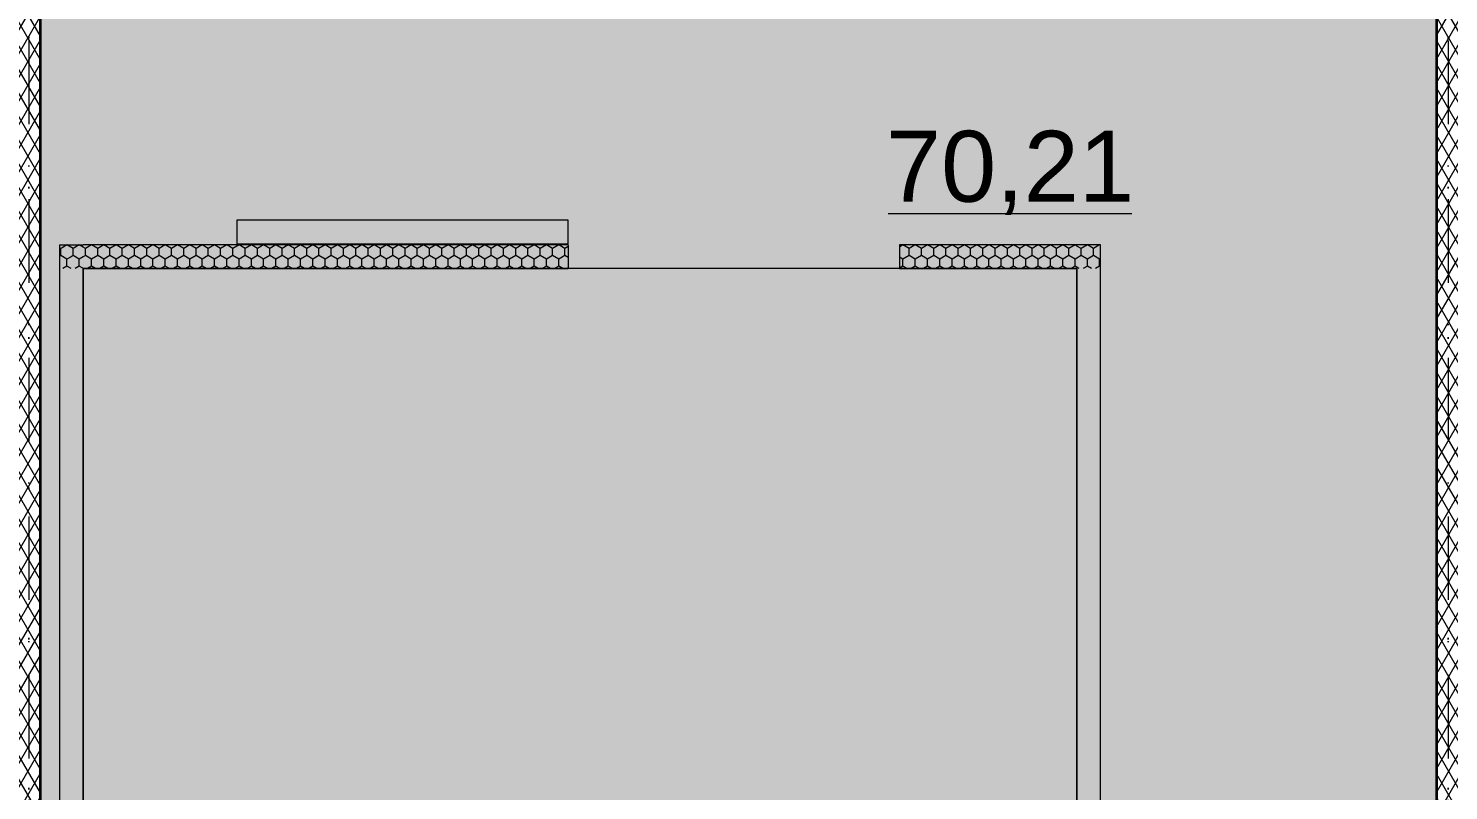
# Model space of a CAD drawing. Header units: millimetres. Extents: x -10605 to 104127, y -15987 to 52426.
# Drawn here: x 21999 to 28001, y 34818 to 38041 of the extents above; entities that cross this region are included whole.
import ezdxf
from ezdxf.enums import TextEntityAlignment as Align

# ---------------------------------------------------------------- set-up
doc = ezdxf.new("R2010")
doc.units = ezdxf.units.MM
doc.header["$MEASUREMENT"] = 0
for name, pattern in [('Dot & Dashed', [670.277762, 352.777767, -176.388884, 0, -141.111112]), ('Крупный пунктир', [634.99999, 0, -634.99999]), ('Штриховая', [300, 200, -100])]:
    doc.linetypes.add(name, pattern=pattern)
for name, color, linetype in [('Двери Archicad', 7, 'Continuous'), ('Зоны', 7, 'Continuous'), ('Зоны морозильные камеры', 7, 'Continuous'), ('Металлический каркас здания', 7, 'Continuous'), ('Морозильные камеры', 7, 'Continuous'), ('Оси', 7, 'Continuous'), ('Стены', 7, 'Continuous')]:
    doc.layers.add(name, color=color, linetype=linetype)
for name, color, linetype, lineweight in [('Двери Archicad_Ном._пера__3', 7, 'Continuous', 0), ('Зоны морозильные камеры_Ном._пера__100', 7, 'Continuous', 9), ('Зоны_Ном._пера__91', 255, 'Continuous', 0), ('Металлический каркас здания_Ном._пера__98', 7, 'Continuous', 25), ('Оси_Ном._пера__200', 7, 'Continuous', 0), ('Паспорта Зон Archicad_Ном._пера__100', 7, 'Continuous', 9), ('Стены _Ном._пера__97', 7, 'Continuous', 35)]:
    doc.layers.add(name, color=color, linetype=linetype, lineweight=lineweight)
for name, color, linetype, lineweight, true_color in [('Двери Archicad_Ном._пера__6', 7, 'Continuous', 13, 0xc23fa3ff), ('Зоны морозильные камеры_Ном._пера__6', 7, 'Continuous', 13, 0xc23fa3ff), ('Морозильные камеры_Ном._пера__6', 7, 'Continuous', 13, 0xc23fa3ff)]:
    doc.layers.add(name, color=color, linetype=linetype, lineweight=lineweight, true_color=true_color)
doc.styles.add('РЎР“Р•РќР•Р\xa0РР\xa0_РЎРўРР›Р¬_1', font='arial.ttf')
pattern_1 = [(90, (0, 0), (-51.961524, 0), [30, -60]), (90, (-25.98, 45), (-51.961524, 0), [30, -60]), (150, (-1e-14, 30), (25.98076, 45), [30, -60]), (150, (-51.96, 30), (25.98076, 45), [30, -60]), (210, (0, 0), (-25.98076, 45), [30, -60]), (210, (-51.96, -2e-14), (-25.98076, 45), [30, -60])]
pattern_2 = [(60, (0, 0), (-43.30127, 25), []), (120, (0, 0), (43.30127, 25), [])]

# ---------------------------------------------------------------- blocks, each defined once
blk = doc.blocks.new('Разгрузочный тамбур_11_25', base_point=(26375.2, 38769.6))
at = {"layer": 'Зоны', "linetype": 'Continuous', "lineweight": 0, "true_color": 0x3f3f3f}
blk.add_hatch(color=250, dxfattribs=at).paths.add_polyline_path([(22050, 28225), (22129.9, 28225), (26530, 28225), (27950, 28225), (27950, 40125), (22050, 40125)])
at = {"layer": 'Паспорта Зон Archicad_Ном._пера__100', "color": 7, "linetype": 'Continuous', "lineweight": 9}
blk.add_line((25632.7, 37258.3), (26662.2, 37258.3), dxfattribs=at)
at = {"layer": 'Паспорта Зон Archicad_Ном._пера__100', "color": 7, "lineweight": 9, "style": 'РЎР“Р•РќР•Р\xa0РР\xa0_РЎРўРР›Р¬_1'}
for tag, p in [('ROOM_NUMBER', (25228.2, 38614.3)), ('ROOM_AREA', (26147.5, 37457.8))]:
    blk.add_attdef(tag, text='', height=300, dxfattribs=at).set_placement(p, align=Align.MIDDLE_CENTER)
blk = doc.blocks.new('Морозильная камера №3_№3_79', base_point=(24258.1, 33075))
at = {"layer": 'Зоны морозильные камеры_Ном._пера__6', "linetype": 'Continuous', "lineweight": 0, "true_color": 0x0f283f}
for points in [[(24229.9, 37025), (25729.9, 37025), (25729.9, 37125), (24229.9, 37125)], [(26430, 37025), (22229.9, 37025), (22229.9, 28325), (26430, 28325)]]:
    blk.add_hatch(color=158, dxfattribs=at).paths.add_polyline_path(points)
at = {"layer": 'Зоны морозильные камеры_Ном._пера__100', "color": 7, "linetype": 'Штриховая', "lineweight": 9, "flags": 128}
blk.add_lwpolyline([(26430, 37025), (22229.9, 37025), (22229.9, 28325), (26430, 28325)], close=True, dxfattribs=at)
at = {"layer": 'Паспорта Зон Archicad_Ном._пера__100', "color": 7, "lineweight": 9, "style": 'РЎР“Р•РќР•Р\xa0РР\xa0_РЎРўРР›Р¬_1'}
for tag, p in [('DUMMY_112', (25313.9, 33250.8)), ('ROOM_NUMBER', (24074.5, 32705.4)), ('ROOM_AREA', (25876.5, 28697.6))]:
    blk.add_attdef(tag, text='', height=300, dxfattribs=at).set_placement(p, align=Align.MIDDLE_CENTER)
blk = doc.blocks.new('Стена_98', base_point=(26530, 37125))
at = {"layer": 'Морозильные камеры', "linetype": 'Continuous', "lineweight": 0, "true_color": 0x000000}
h = blk.add_hatch(dxfattribs=at)
h.set_pattern_fill('Styrofoam_SM_Insulation__3_', color=18, style=0, pattern_type=2)
h.set_pattern_definition(pattern_1)
h.paths.add_polyline_path([(26430, 37125), (26430, 37025), (26530, 37125)])
h = blk.add_hatch(dxfattribs=at)
h.set_pattern_fill('Styrofoam_SM_Insulation__3_', color=18, style=0, pattern_type=2)
h.set_pattern_definition(pattern_1)
h.paths.add_polyline_path([(26430, 37025), (26530, 37025), (26530, 37125)])
h = blk.add_hatch(dxfattribs=at)
h.set_pattern_fill('Styrofoam_SM_Insulation__3_', color=18, style=0, pattern_type=2)
h.set_pattern_definition(pattern_1)
h.paths.add_polyline_path([(26430, 37025), (26430, 28235), (26530, 28235), (26530, 37025)])
at = {"layer": 'Морозильные камеры_Ном._пера__6', "color": 161, "linetype": 'Continuous', "lineweight": 13, "true_color": 0x3fa3ff, "flags": 128}
for points in [[(26530, 37125), (26430, 37125)], [(26530, 28235), (26530, 37125)], [(26430, 37025), (26430, 28235)]]:
    blk.add_lwpolyline(points, dxfattribs=at)
blk = doc.blocks.new('Стена_99', base_point=(22129.9, 28225))
at = {"layer": 'Морозильные камеры', "linetype": 'Continuous', "lineweight": 0, "true_color": 0x000000}
h = blk.add_hatch(dxfattribs=at)
h.set_pattern_fill('Styrofoam_SM_Insulation__3_', color=18, style=0, pattern_type=2)
h.set_pattern_definition(pattern_1)
h.paths.add_polyline_path([(22129.9, 37125), (22229.9, 37025), (22229.9, 37125)])
h = blk.add_hatch(dxfattribs=at)
h.set_pattern_fill('Styrofoam_SM_Insulation__3_', color=18, style=0, pattern_type=2)
h.set_pattern_definition(pattern_1)
h.paths.add_polyline_path([(22129.9, 37025), (22229.9, 37025), (22129.9, 37125)])
h = blk.add_hatch(dxfattribs=at)
h.set_pattern_fill('Styrofoam_SM_Insulation__3_', color=18, style=0, pattern_type=2)
h.set_pattern_definition(pattern_1)
h.paths.add_polyline_path([(22129.9, 37025), (22129.9, 28235), (22229.9, 28235), (22229.9, 37025)])
at = {"layer": 'Морозильные камеры_Ном._пера__6', "color": 161, "linetype": 'Continuous', "lineweight": 13, "true_color": 0x3fa3ff, "flags": 128}
for points in [[(22129.9, 37125), (22229.9, 37125)], [(22129.9, 37125), (22129.9, 28235)], [(22229.9, 28235), (22229.9, 37025)]]:
    blk.add_lwpolyline(points, dxfattribs=at)
blk = doc.blocks.new('Наружная Раздвижная Дверь 27')
at = {"layer": 'Двери Archicad_Ном._пера__3', "color": 7, "linetype": 'Continuous', "lineweight": 0}
for p, q in [((700, 105), (2100, 105)), ((700, 5), (700, 105)), ((2100, 105), (2100, 5)), ((2100, 5), (700, 5))]:
    blk.add_line(p, q, dxfattribs=at)
at = {"layer": 'Двери Archicad_Ном._пера__6', "color": 161, "linetype": 'Continuous', "lineweight": 13, "true_color": 0x3fa3ff}
for p, q in [((-700, 0), (-700, -100)), ((700, 0), (700, -100))]:
    blk.add_line(p, q, dxfattribs=at)
blk = doc.blocks.new('Стена_268', base_point=(22129.9, 37125))
at = {"layer": 'Морозильные камеры', "linetype": 'Continuous', "lineweight": 0, "true_color": 0x000000}
h = blk.add_hatch(dxfattribs=at)
h.set_pattern_fill('Styrofoam_SM_Insulation__3_', color=18, style=0, pattern_type=2)
h.set_pattern_definition(pattern_1)
h.paths.add_polyline_path([(22229.9, 37125), (22229.9, 37025), (24279.9, 37025), (24279.9, 37125)])
h = blk.add_hatch(dxfattribs=at)
h.set_pattern_fill('Styrofoam_SM_Insulation__3_', color=18, style=0, pattern_type=2)
h.set_pattern_definition(pattern_1)
h.paths.add_polyline_path([(26430, 37125), (25679.9, 37125), (25679.9, 37025), (26430, 37025)])
at = {"layer": 'Морозильные камеры_Ном._пера__6', "color": 161, "linetype": 'Continuous', "lineweight": 13, "true_color": 0x3fa3ff}
for p, q in [((24279.9, 37125), (24279.9, 37025)), ((25679.9, 37125), (25679.9, 37025))]:
    blk.add_line(p, q, dxfattribs=at)
at = {"layer": 'Морозильные камеры_Ном._пера__6', "color": 161, "linetype": 'Continuous', "lineweight": 13, "true_color": 0x3fa3ff, "flags": 128}
for points in [[(24279.9, 37125), (22229.9, 37125)], [(26430, 37125), (25679.9, 37125)], [(22229.9, 37025), (24279.9, 37025)], [(25679.9, 37025), (26430, 37025)]]:
    blk.add_lwpolyline(points, dxfattribs=at)
at = {"layer": 'Двери Archicad', "color": 7, "linetype": 'Continuous', "lineweight": 50, "xscale": -1, "zscale": 1000}
blk.add_blockref('Наружная Раздвижная Дверь 27', (24979.9, 37125), dxfattribs=at)
blk = doc.blocks.new('Стена_370', base_point=(22000, 34125))
at = {"layer": 'Стены', "linetype": 'Continuous', "lineweight": 0, "true_color": 0x000000}
h = blk.add_hatch(dxfattribs=at)
h.set_pattern_fill('Batt_Insulation__3_', color=18, style=0, pattern_type=2)
h.set_pattern_definition(pattern_2)
h.paths.add_polyline_path([(22050, 34125), (22050, 39875), (21950, 39875), (21950, 34125)])
at = {"layer": 'Стены _Ном._пера__97', "color": 7, "linetype": 'Continuous', "lineweight": 35, "flags": 128}
for points in [[(22050, 39875), (21950, 39875)], [(21950, 39875), (21950, 34125)], [(22050, 34125), (22050, 39875)], [(21950, 34125), (22050, 34125)]]:
    blk.add_lwpolyline(points, dxfattribs=at)
blk = doc.blocks.new('Стена_373', base_point=(28000, 34125))
at = {"layer": 'Стены', "linetype": 'Continuous', "lineweight": 0, "true_color": 0x000000}
h = blk.add_hatch(dxfattribs=at)
h.set_pattern_fill('Batt_Insulation__3_', color=18, style=0, pattern_type=2)
h.set_pattern_definition(pattern_2)
h.paths.add_polyline_path([(28050, 34125), (28050, 39875), (27950, 39875), (27950, 34125)])
at = {"layer": 'Стены _Ном._пера__97', "color": 7, "linetype": 'Continuous', "lineweight": 35, "flags": 128}
for points in [[(28050, 39875), (27950, 39875)], [(27950, 39875), (27950, 34125)], [(28050, 34125), (28050, 39875)], [(27950, 34125), (28050, 34125)]]:
    blk.add_lwpolyline(points, dxfattribs=at)
blk = doc.blocks.new('Двутавp К 26020-83 27_2')
at = {"layer": 'Металлический каркас здания_Ном._пера__98', "color": 7, "linetype": 'Крупный пунктир', "lineweight": 25}
blk.add_line((0, 0), (17750, 0), dxfattribs=at)
blk = doc.blocks.new('Стандартный Маркер Сетки_4')
at = {"layer": 'Оси_Ном._пера__200', "color": 7, "linetype": 'Dot & Dashed', "lineweight": 0}
blk.add_line((0, 0), (55187, 0), dxfattribs=at)
at = {"layer": 'Оси_Ном._пера__200', "color": 7, "lineweight": 0, "style": 'РЎР“Р•РќР•Р\xa0РР\xa0_РЎРўРР›Р¬_1'}
blk.add_attdef('AC_MarkerText_1', text='', height=300, rotation=90, dxfattribs=at).set_placement((55368.5, -68.6), align=Align.TOP_CENTER)

msp = doc.modelspace()

# ---------------------------------------------------------------- linework, layer by layer
at = {"layer": 'Зоны морозильные камеры_Ном._пера__6', "color": 161, "linetype": 'Continuous', "lineweight": 13, "true_color": 0x3fa3ff, "flags": 128}
msp.add_lwpolyline([(26430, 37025.00012), (22229.94333, 37025.00012), (22229.94333, 28325.00012), (26430, 28325.00012)], close=True, dxfattribs=at)
at = {"layer": 'Зоны_Ном._пера__91', "color": 255, "linetype": 'Continuous', "lineweight": 0, "flags": 128}
msp.add_lwpolyline([(22050.00002, 28225.00005), (22129.94334, 28225.00005), (26529.99997, 28225.00005), (27950.00001, 28225.00005), (27950.00001, 40125.00012), (22050.00002, 40125.00012)], close=True, dxfattribs=at)

# ---------------------------------------------------------------- block references
at = {"layer": 'Зоны', "color": 7, "linetype": 'Continuous', "lineweight": 9}
ref = msp.add_blockref('Разгрузочный тамбур_11_25', (26375.15278, 38769.61505), dxfattribs=at)
ref.add_attrib('ROOM_AREA', '70,21', dxfattribs={"layer": 'Паспорта Зон Archicad_Ном._пера__100', "color": 7, "lineweight": 9, "height": 300, "style": 'РЎР“Р•РќР•Р\xa0РР\xa0_РЎРўРР›Р¬_1'}).set_placement((26147.45769, 37457.75342), align=Align.MIDDLE_CENTER)
at = {"layer": 'Зоны морозильные камеры', "color": 7, "linetype": 'Continuous', "lineweight": 9}
msp.add_blockref('Морозильная камера №3_№3_79', (24258.14475, 33075.01501), dxfattribs=at)
at = {"layer": 'Металлический каркас здания', "color": 7, "linetype": 'Continuous', "lineweight": 9, "zscale": 1000, "rotation": 90}
for p in [(22000, 22125.00005), (28000, 22125.00005)]:
    msp.add_blockref('Двутавp К 26020-83 27_2', p, dxfattribs=at)
at = {"layer": 'Морозильные камеры', "color": 161, "lineweight": 13, "true_color": 0x3fa3ff}
for name, p in [('Стена_268', (22129.94333, 37125.00012)), ('Стена_99', (22129.94333, 28225.00005)), ('Стена_98', (26530, 37125.00012))]:
    msp.add_blockref(name, p, dxfattribs=at)
at = {"layer": 'Оси', "color": 8, "linetype": 'Continuous', "lineweight": 0, "true_color": 0x747474, "zscale": 1000, "rotation": 270}
for p in [(22000, 40000.00005), (28000, 40000.00005)]:
    msp.add_blockref('Стандартный Маркер Сетки_4', p, dxfattribs=at)
at = {"layer": 'Стены', "color": 7, "lineweight": 35}
for name, p in [('Стена_370', (22000.00006, 34124.99222)), ('Стена_373', (28000.00006, 34124.99222))]:
    msp.add_blockref(name, p, dxfattribs=at)

doc.saveas('drawing.dxf')
